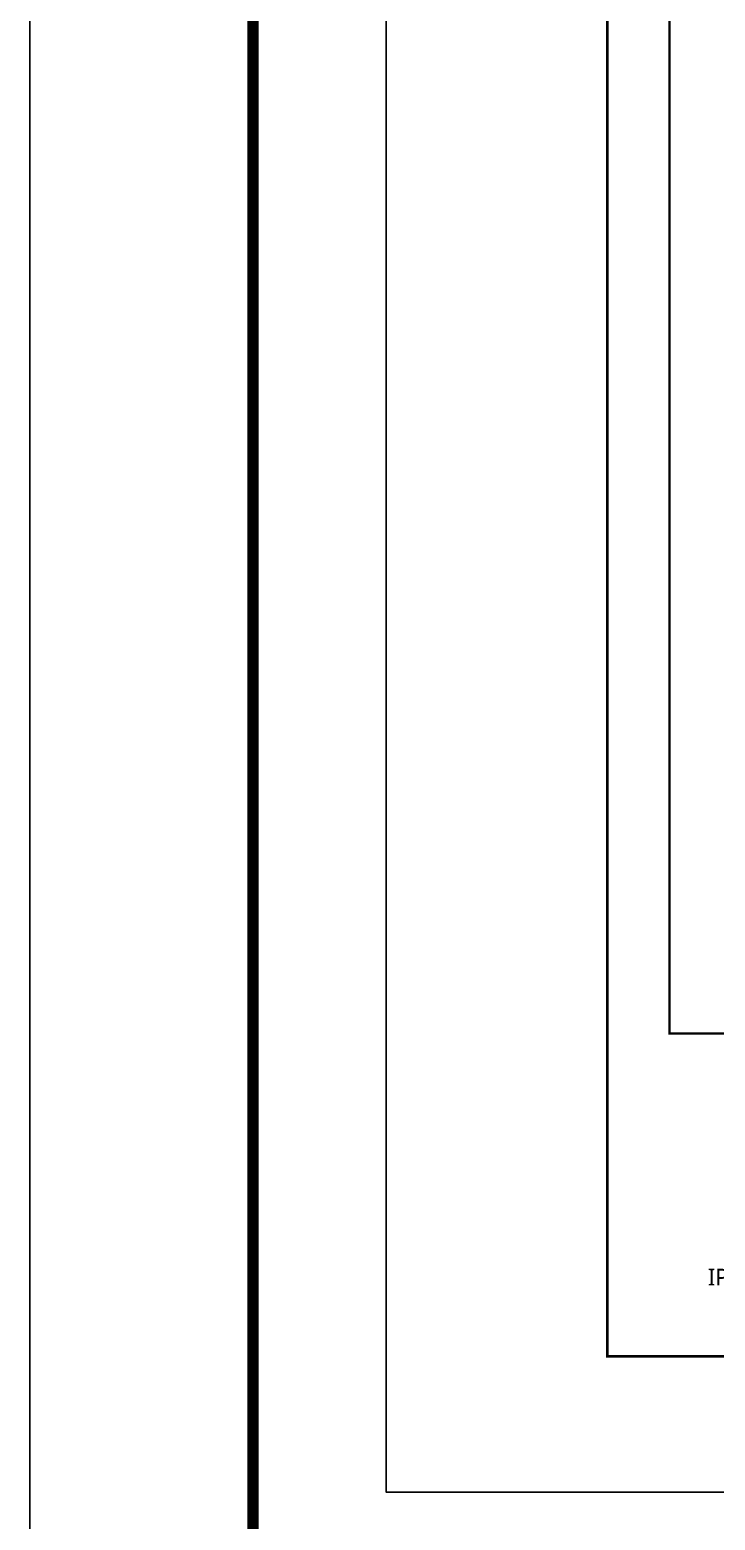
# Model space of a CAD drawing. Header units: millimetres. Extents: x 841 to 1682, y 0 to 594.
# Drawn here: x 841 to 933.1, y 249 to 449.1 of the extents above; entities that cross this region are included whole.
import ezdxf
from ezdxf.enums import TextEntityAlignment as Align

# ---------------------------------------------------------------- set-up
doc = ezdxf.new("R2010")
doc.units = ezdxf.units.MM
doc.linetypes.add('DA3', pattern=[3, 2, -1])
for name, color, linetype in [('001dmp-FORM', 7, 'Continuous'), ('A', 4, 'Continuous'), ('SOL3', 44, 'Continuous')]:
    doc.layers.add(name, color=color, linetype=linetype)
doc.styles.add('sukwoo', font='malgun.ttf')

# ---------------------------------------------------------------- blocks, each defined once
blk = doc.blocks.new('FORM_ELEC_SUKWOO$0$')
at = {"layer": '001dmp-FORM', "color": 30}
blk.add_lwpolyline([(161727, 114228), (0, 114228), (0, 0), (161727, 0)], close=True, dxfattribs=at)
at = {"layer": '001dmp-FORM', "const_width": 288}
blk.add_lwpolyline([(5769, 3846), (5769, 110382), (157881, 110382), (157881, 3846)], close=True, dxfattribs=at)
blk = doc.blocks.new('FORM_ELEC_SUKWOO')
at = {"layer": '001dmp-FORM'}
blk.add_blockref('FORM_ELEC_SUKWOO$0$', (12, -1), dxfattribs=at)

msp = doc.modelspace()

# ---------------------------------------------------------------- linework, layer by layer
at = {"layer": 'A', "color": 6}
msp.add_lwpolyline([(888.9, 527.42), (1573.23, 527.42), (1573.23, 252.78), (888.9, 252.78)], close=True, dxfattribs=at)
at = {"layer": 'A', "color": 3, "linetype": 'DA3', "const_width": 0.287}
msp.add_lwpolyline([(926.95, 499.6), (976.56, 499.6), (976.56, 314.35), (926.95, 314.35)], close=True, dxfattribs=at)
at = {"layer": 'SOL3', "linetype": 'DA3', "const_width": 0.358}
msp.add_lwpolyline([(918.59, 508.96), (1297.46, 508.96), (1297.46, 271.01), (918.59, 271.01)], close=True, dxfattribs=at)

# ---------------------------------------------------------------- block references
at = {"color": 4, "xscale": 0.005200107336338875, "yscale": 0.005200107336338875, "zscale": 0.005200107336338875}
msp.add_blockref('FORM_ELEC_SUKWOO', (840.94, 0.01), dxfattribs=at)

# ---------------------------------------------------------------- texts
at = {"layer": 'A', "style": 'sukwoo'}
msp.add_text('IP PHONE (일부공급)', height=2.24, dxfattribs=at).set_placement((945.77, 281.65), align=Align.MIDDLE_CENTER)

doc.saveas('drawing.dxf')
